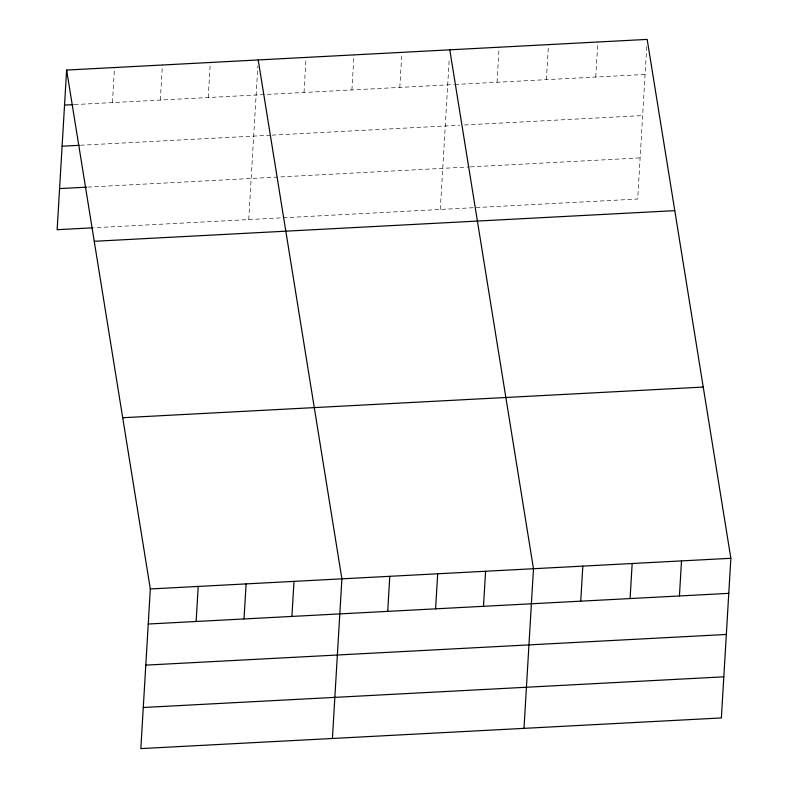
<?xml version="1.0" encoding="UTF-8"?>
<svg xmlns="http://www.w3.org/2000/svg" width="788" height="788" viewBox="0 0 788 788"><rect width="100%" height="100%" fill="white"/><g stroke="black" fill="none" stroke-linecap="round" stroke-linejoin="round"><path stroke-width="0.59" stroke-dasharray="3.94 2.96" d="M112.438 102.578L114.526 67.532M160.338 100.056L162.417 65M208.229 97.525L210.307 62.469M248.722 219.576L257.843 65.985M304.02 92.462L306.099 57.416M351.911 89.93L353.999 54.884M399.811 87.409L401.89 52.353M440.305 209.46L449.209 59.494M497.051 82.267L499.129 47.221M546.389 79.667L548.478 44.611M595.738 77.057L597.826 42.01M646.741 46.65L637.679 199.039L93.989 227.752M74.367 104.597L453.721 84.562M454.922 84.493L645.086 74.446M80.524 145.248L270.875 135.201M272.106 135.132L459.7 125.223M464.516 124.977L642.644 115.56M87.832 187.091L469.224 166.948M470.426 166.889L640.122 157.925"/><path stroke-width="1.18" d="M66.625 70.063L150.321 588.961L140.835 748.6L721.375 717.937L730.86 558.298L647.165 39.4L66.625 70.063L57.14 229.702L92.757 227.821M196.133 621.486L198.212 586.43M244.024 618.954L246.102 583.908M291.915 616.423L294.003 581.377M332.408 738.484L341.894 578.845L258.208 59.947M387.706 611.37L389.784 576.314M435.597 608.838L437.685 573.782M483.497 606.307L485.575 571.261M523.99 728.368L533.476 568.729L449.781 49.821M580.736 601.175L582.815 566.119M630.085 598.565L632.163 563.519M679.423 595.955L681.512 560.908M64.547 105.109L73.146 104.656M62.104 146.223L79.293 145.317M59.583 188.588L86.601 187.16M94.245 241.295L674.784 210.642M122.701 417.729L703.241 387.066M150.321 588.961L730.86 558.298M148.233 624.017L728.772 593.354M145.79 665.131L726.329 634.468M143.278 707.486L723.817 676.823"/></g></svg>
